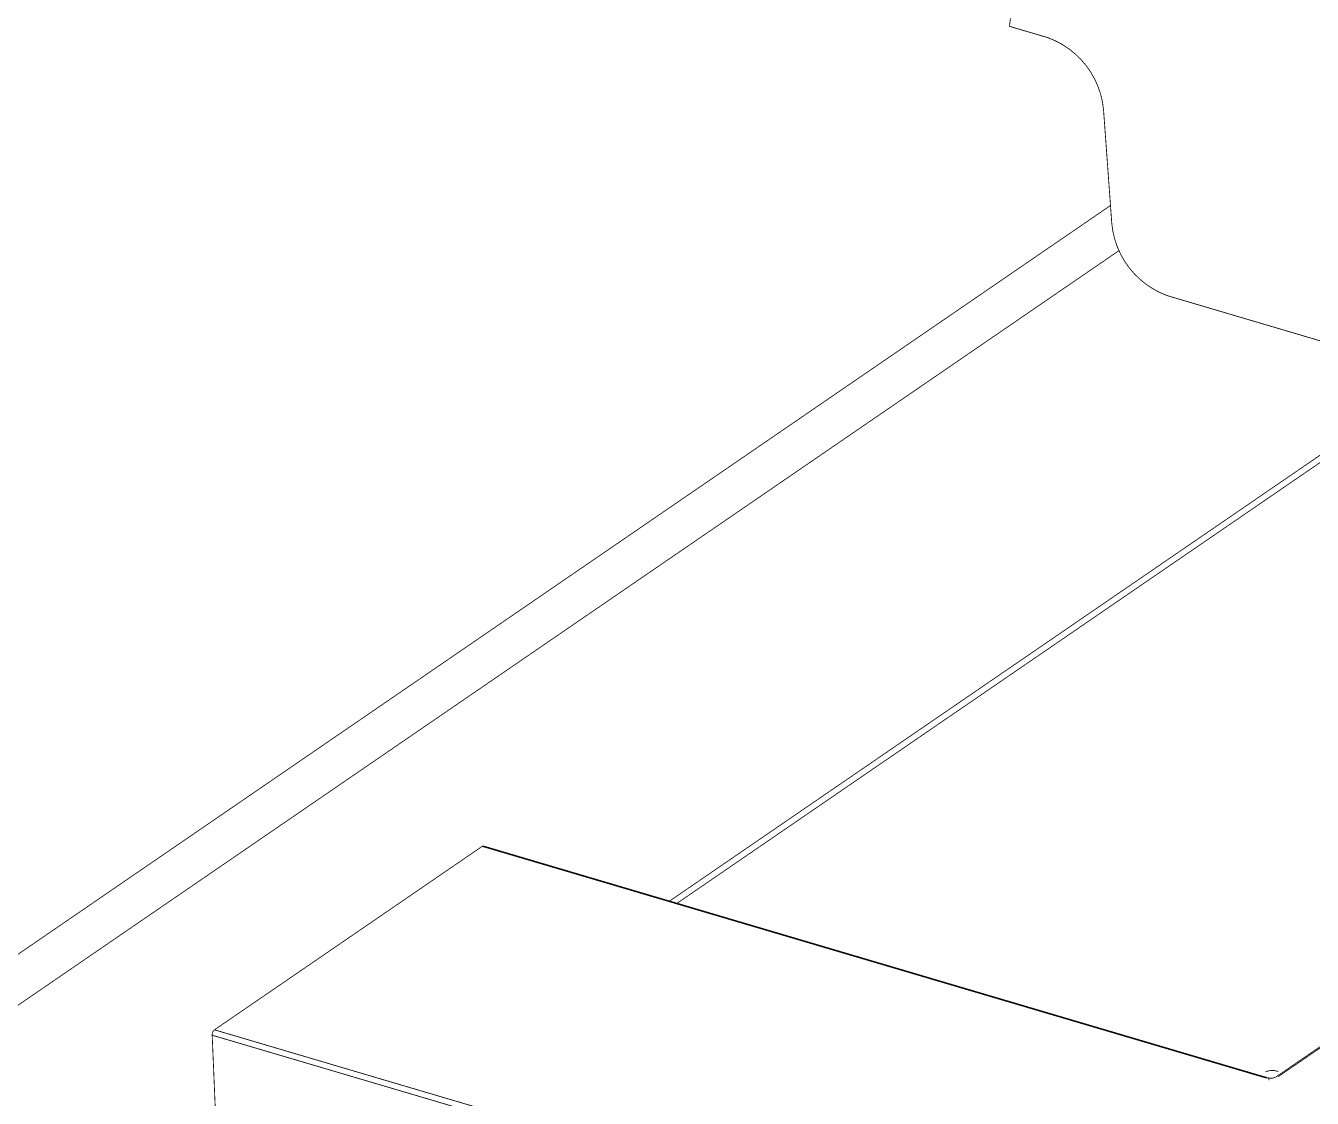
# Model space of a CAD drawing. Header units: inches. Extents: x 0 to 35.2, y -0.7 to 15.9.
# Drawn here: x 31.045 to 31.829, y 10.47 to 11.124 of the extents above; entities that cross this region are included whole.
import ezdxf

# ---------------------------------------------------------------- set-up
doc = ezdxf.new("R2010")
doc.units = ezdxf.units.IN
doc.header["$MEASUREMENT"] = 0
doc.layers.add('Dimensions', color=6, linetype='Continuous')

msp = doc.modelspace()

# ---------------------------------------------------------------- linework, layer by layer
at = {"layer": 'Dimensions', "const_width": 0.0005}
for points in [[(31.64477, 11.12346), (31.7398, 12.03056)], [(31.64477, 11.12346), (31.66811, 11.11656)], [(31.70208, 11.07258), (31.70711, 11.0032)], [(30.54334, 10.21697), (31.70631, 11.01422)], [(30.59717, 10.2228), (31.71154, 10.98674)], [(31.74108, 10.95922), (32.27081, 10.80264)], [(31.43757, 10.59016), (31.88724, 10.89843)], [(31.44214, 10.58881), (31.88951, 10.8955)], [(31.80728, 10.48296), (32.27284, 10.80211)], [(31.8086, 10.4831), (32.27367, 10.80193)], [(31.16012, 10.51163), (31.32328, 10.62347)], [(31.32328, 10.62347), (31.80126, 10.48219)], [(31.32419, 10.62368), (31.80218, 10.48239)], [(31.16012, 10.51163), (31.63811, 10.37034)], [(31.15872, 10.50834), (31.16318, 10.40206)], [(31.15872, 10.50834), (31.6367, 10.36706)], [(31.80099, 10.48602), (31.80105, 10.48605)], [(31.80105, 10.48605), (31.80111, 10.48608)], [(31.80111, 10.48608), (31.80118, 10.4861)], [(31.80118, 10.4861), (31.80124, 10.48613)], [(31.80124, 10.48613), (31.80131, 10.48616)], [(31.80131, 10.48616), (31.80137, 10.48618)], [(31.80137, 10.48618), (31.80144, 10.48621)], [(31.80144, 10.48621), (31.80151, 10.48624)], [(31.80151, 10.48624), (31.80158, 10.48626)], [(31.80158, 10.48626), (31.80165, 10.48629)], [(31.80165, 10.48629), (31.80172, 10.48631)], [(31.80172, 10.48631), (31.80179, 10.48633)], [(31.80179, 10.48633), (31.80186, 10.48636)], [(31.80186, 10.48636), (31.80193, 10.48638)], [(31.80193, 10.48638), (31.80201, 10.4864)], [(31.80201, 10.4864), (31.80208, 10.48642)], [(31.80208, 10.48642), (31.80215, 10.48644)], [(31.80215, 10.48644), (31.80223, 10.48646)], [(31.80223, 10.48646), (31.8023, 10.48648)], [(31.8023, 10.48648), (31.80238, 10.4865)], [(31.80238, 10.4865), (31.80246, 10.48652)], [(31.80246, 10.48652), (31.80253, 10.48654)], [(31.80253, 10.48654), (31.80261, 10.48656)], [(31.80261, 10.48656), (31.80269, 10.48658)], [(31.80269, 10.48658), (31.80276, 10.48659)], [(31.80276, 10.48659), (31.80284, 10.48661)], [(31.80284, 10.48661), (31.80292, 10.48663)], [(31.80292, 10.48663), (31.803, 10.48664)], [(31.803, 10.48664), (31.80308, 10.48666)], [(31.80308, 10.48666), (31.80316, 10.48667)], [(31.80316, 10.48667), (31.80324, 10.48668)], [(31.80324, 10.48668), (31.80332, 10.4867)], [(31.80332, 10.4867), (31.8034, 10.48671)], [(31.8034, 10.48671), (31.80348, 10.48672)], [(31.80348, 10.48672), (31.80356, 10.48673)], [(31.80356, 10.48673), (31.80364, 10.48674)], [(31.80364, 10.48674), (31.80373, 10.48675)], [(31.80373, 10.48675), (31.80381, 10.48676)], [(31.80381, 10.48676), (31.80389, 10.48677)], [(31.80389, 10.48677), (31.80397, 10.48678)], [(31.80397, 10.48678), (31.80405, 10.48679)], [(31.80405, 10.48679), (31.80414, 10.48679)], [(31.80414, 10.48679), (31.80422, 10.4868)], [(31.80422, 10.4868), (31.8043, 10.4868)], [(31.8043, 10.4868), (31.80438, 10.48681)], [(31.80438, 10.48681), (31.80446, 10.48681)], [(31.80446, 10.48681), (31.80455, 10.48682)], [(31.80455, 10.48682), (31.80463, 10.48682)], [(31.80463, 10.48682), (31.80471, 10.48682)], [(31.80471, 10.48682), (31.80479, 10.48683)], [(31.80479, 10.48683), (31.80488, 10.48683)], [(31.80488, 10.48683), (31.80496, 10.48683)], [(31.80496, 10.48683), (31.80504, 10.48683)], [(31.80504, 10.48683), (31.80512, 10.48683)], [(31.80512, 10.48683), (31.8052, 10.48683)], [(31.8052, 10.48683), (31.80528, 10.48683)], [(31.80528, 10.48683), (31.80536, 10.48682)], [(31.80536, 10.48682), (31.80544, 10.48682)], [(31.80544, 10.48682), (31.80553, 10.48682)], [(31.80553, 10.48682), (31.80561, 10.48681)], [(31.80561, 10.48681), (31.80569, 10.48681)], [(31.80569, 10.48681), (31.80577, 10.4868)], [(31.80577, 10.4868), (31.80584, 10.4868)], [(31.80584, 10.4868), (31.80592, 10.48679)], [(31.80592, 10.48679), (31.806, 10.48678)], [(31.806, 10.48678), (31.80608, 10.48678)], [(31.80608, 10.48678), (31.80616, 10.48677)], [(31.80616, 10.48677), (31.80624, 10.48676)], [(31.80624, 10.48676), (31.80631, 10.48675)], [(31.80631, 10.48675), (31.80639, 10.48674)], [(31.80639, 10.48674), (31.80646, 10.48673)], [(31.80646, 10.48673), (31.80654, 10.48672)], [(31.80654, 10.48672), (31.80661, 10.48671)], [(31.80661, 10.48671), (31.80669, 10.48669)], [(31.80669, 10.48669), (31.80676, 10.48668)], [(31.80676, 10.48668), (31.80684, 10.48667)], [(31.80684, 10.48667), (31.80691, 10.48665)], [(31.80691, 10.48665), (31.80698, 10.48664)], [(31.80698, 10.48664), (31.80705, 10.48662)], [(31.80705, 10.48662), (31.80712, 10.48661)], [(31.80712, 10.48661), (31.80719, 10.48659)], [(31.80719, 10.48659), (31.80726, 10.48657)], [(31.80726, 10.48657), (31.80733, 10.48656)], [(31.80733, 10.48656), (31.8074, 10.48654)], [(31.8074, 10.48654), (31.80747, 10.48652)], [(31.80747, 10.48652), (31.80753, 10.4865)], [(31.80753, 10.4865), (31.8076, 10.48648)], [(31.8076, 10.48648), (31.80766, 10.48646)], [(31.80766, 10.48646), (31.80773, 10.48644)], [(31.80773, 10.48644), (31.80779, 10.48642)], [(31.80779, 10.48642), (31.80785, 10.4864)], [(31.80785, 10.4864), (31.80791, 10.48638)], [(31.80791, 10.48638), (31.80797, 10.48635)], [(31.80797, 10.48635), (31.80803, 10.48633)], [(31.80803, 10.48633), (31.80809, 10.48631)], [(31.80809, 10.48631), (31.80815, 10.48628)], [(31.80815, 10.48628), (31.80821, 10.48626)], [(31.80821, 10.48626), (31.80826, 10.48623)], [(31.80826, 10.48623), (31.80832, 10.48621)], [(31.80832, 10.48621), (31.80837, 10.48618)]]:
    msp.add_lwpolyline(points, dxfattribs=at)
at = {"layer": 'Dimensions', "const_width": 0.00025}
for points in [[(31.64465, 11.12346, 1), (31.6449, 11.12346, 1)], [(31.64465, 11.12346, 1), (31.6449, 11.12346, 1)], [(31.66798, 11.11656, 1), (31.66823, 11.11656, 1)], [(31.66798, 11.11656, 1), (31.66823, 11.11656, 1)], [(31.70196, 11.07258, 1), (31.70221, 11.07258, 1)], [(31.70196, 11.07258, 1), (31.70221, 11.07258, 1)], [(31.70619, 11.01422, 1), (31.70644, 11.01422, 1)], [(31.70699, 11.0032, 1), (31.70724, 11.0032, 1)], [(31.70699, 11.0032, 1), (31.70724, 11.0032, 1)], [(31.71142, 10.98674, 1), (31.71167, 10.98674, 1)], [(31.74096, 10.95922, 1), (31.74121, 10.95922, 1)], [(31.74096, 10.95922, 1), (31.74121, 10.95922, 1)], [(31.32315, 10.62347, 1), (31.3234, 10.62347, 1)], [(31.32315, 10.62347, 1), (31.3234, 10.62347, 1)], [(31.32315, 10.62347, 1), (31.3234, 10.62347, 1)], [(31.32406, 10.62368, 1), (31.32431, 10.62368, 1)], [(31.32406, 10.62368, 1), (31.32431, 10.62368, 1)], [(31.43745, 10.59016, 1), (31.4377, 10.59016, 1)], [(31.44202, 10.58881, 1), (31.44227, 10.58881, 1)], [(31.16, 10.51163, 1), (31.16025, 10.51163, 1)], [(31.16, 10.51163, 1), (31.16025, 10.51163, 1)], [(31.16, 10.51163, 1), (31.16025, 10.51163, 1)], [(31.15859, 10.50834, 1), (31.15884, 10.50834, 1)], [(31.15859, 10.50834, 1), (31.15884, 10.50834, 1)], [(31.15859, 10.50834, 1), (31.15884, 10.50834, 1)], [(31.80086, 10.48602, 1), (31.80111, 10.48602, 1)], [(31.80092, 10.48605, 1), (31.80117, 10.48605, 1)], [(31.80092, 10.48605, 1), (31.80117, 10.48605, 1)], [(31.80099, 10.48608, 1), (31.80124, 10.48608, 1)], [(31.80099, 10.48608, 1), (31.80124, 10.48608, 1)], [(31.80105, 10.4861, 1), (31.8013, 10.4861, 1)], [(31.80105, 10.4861, 1), (31.8013, 10.4861, 1)], [(31.80112, 10.48613, 1), (31.80137, 10.48613, 1)], [(31.80112, 10.48613, 1), (31.80137, 10.48613, 1)], [(31.80118, 10.48616, 1), (31.80143, 10.48616, 1)], [(31.80118, 10.48616, 1), (31.80143, 10.48616, 1)], [(31.80125, 10.48618, 1), (31.8015, 10.48618, 1)], [(31.80125, 10.48618, 1), (31.8015, 10.48618, 1)], [(31.80132, 10.48621, 1), (31.80157, 10.48621, 1)], [(31.80132, 10.48621, 1), (31.80157, 10.48621, 1)], [(31.80138, 10.48624, 1), (31.80163, 10.48624, 1)], [(31.80138, 10.48624, 1), (31.80163, 10.48624, 1)], [(31.80145, 10.48626, 1), (31.8017, 10.48626, 1)], [(31.80145, 10.48626, 1), (31.8017, 10.48626, 1)], [(31.80152, 10.48629, 1), (31.80177, 10.48629, 1)], [(31.80152, 10.48629, 1), (31.80177, 10.48629, 1)], [(31.80159, 10.48631, 1), (31.80184, 10.48631, 1)], [(31.80159, 10.48631, 1), (31.80184, 10.48631, 1)], [(31.80166, 10.48633, 1), (31.80191, 10.48633, 1)], [(31.80166, 10.48633, 1), (31.80191, 10.48633, 1)], [(31.80174, 10.48636, 1), (31.80199, 10.48636, 1)], [(31.80174, 10.48636, 1), (31.80199, 10.48636, 1)], [(31.80181, 10.48638, 1), (31.80206, 10.48638, 1)], [(31.80181, 10.48638, 1), (31.80206, 10.48638, 1)], [(31.80188, 10.4864, 1), (31.80213, 10.4864, 1)], [(31.80188, 10.4864, 1), (31.80213, 10.4864, 1)], [(31.80195, 10.48642, 1), (31.8022, 10.48642, 1)], [(31.80195, 10.48642, 1), (31.8022, 10.48642, 1)], [(31.80203, 10.48644, 1), (31.80228, 10.48644, 1)], [(31.80203, 10.48644, 1), (31.80228, 10.48644, 1)], [(31.8021, 10.48646, 1), (31.80235, 10.48646, 1)], [(31.8021, 10.48646, 1), (31.80235, 10.48646, 1)], [(31.80218, 10.48648, 1), (31.80243, 10.48648, 1)], [(31.80218, 10.48648, 1), (31.80243, 10.48648, 1)], [(31.80225, 10.4865, 1), (31.8025, 10.4865, 1)], [(31.80225, 10.4865, 1), (31.8025, 10.4865, 1)], [(31.80233, 10.48652, 1), (31.80258, 10.48652, 1)], [(31.80233, 10.48652, 1), (31.80258, 10.48652, 1)], [(31.80241, 10.48654, 1), (31.80266, 10.48654, 1)], [(31.80241, 10.48654, 1), (31.80266, 10.48654, 1)], [(31.80248, 10.48656, 1), (31.80273, 10.48656, 1)], [(31.80248, 10.48656, 1), (31.80273, 10.48656, 1)], [(31.80256, 10.48658, 1), (31.80281, 10.48658, 1)], [(31.80256, 10.48658, 1), (31.80281, 10.48658, 1)], [(31.80264, 10.48659, 1), (31.80289, 10.48659, 1)], [(31.80264, 10.48659, 1), (31.80289, 10.48659, 1)], [(31.80272, 10.48661, 1), (31.80297, 10.48661, 1)], [(31.80272, 10.48661, 1), (31.80297, 10.48661, 1)], [(31.8028, 10.48663, 1), (31.80305, 10.48663, 1)], [(31.8028, 10.48663, 1), (31.80305, 10.48663, 1)], [(31.80288, 10.48664, 1), (31.80313, 10.48664, 1)], [(31.80288, 10.48664, 1), (31.80313, 10.48664, 1)], [(31.80296, 10.48666, 1), (31.80321, 10.48666, 1)], [(31.80296, 10.48666, 1), (31.80321, 10.48666, 1)], [(31.80303, 10.48667, 1), (31.80328, 10.48667, 1)], [(31.80303, 10.48667, 1), (31.80328, 10.48667, 1)], [(31.80311, 10.48668, 1), (31.80336, 10.48668, 1)], [(31.80311, 10.48668, 1), (31.80336, 10.48668, 1)], [(31.8032, 10.4867, 1), (31.80345, 10.4867, 1)], [(31.8032, 10.4867, 1), (31.80345, 10.4867, 1)], [(31.80328, 10.48671, 1), (31.80353, 10.48671, 1)], [(31.80328, 10.48671, 1), (31.80353, 10.48671, 1)], [(31.80336, 10.48672, 1), (31.80361, 10.48672, 1)], [(31.80336, 10.48672, 1), (31.80361, 10.48672, 1)], [(31.80344, 10.48673, 1), (31.80369, 10.48673, 1)], [(31.80344, 10.48673, 1), (31.80369, 10.48673, 1)], [(31.80352, 10.48674, 1), (31.80377, 10.48674, 1)], [(31.80352, 10.48674, 1), (31.80377, 10.48674, 1)], [(31.8036, 10.48675, 1), (31.80385, 10.48675, 1)], [(31.8036, 10.48675, 1), (31.80385, 10.48675, 1)], [(31.80368, 10.48676, 1), (31.80393, 10.48676, 1)], [(31.80368, 10.48676, 1), (31.80393, 10.48676, 1)], [(31.80376, 10.48677, 1), (31.80401, 10.48677, 1)], [(31.80376, 10.48677, 1), (31.80401, 10.48677, 1)], [(31.80385, 10.48678, 1), (31.8041, 10.48678, 1)], [(31.80385, 10.48678, 1), (31.8041, 10.48678, 1)], [(31.80393, 10.48679, 1), (31.80418, 10.48679, 1)], [(31.80393, 10.48679, 1), (31.80418, 10.48679, 1)], [(31.80401, 10.48679, 1), (31.80426, 10.48679, 1)], [(31.80401, 10.48679, 1), (31.80426, 10.48679, 1)], [(31.80409, 10.4868, 1), (31.80434, 10.4868, 1)], [(31.80409, 10.4868, 1), (31.80434, 10.4868, 1)], [(31.80417, 10.4868, 1), (31.80442, 10.4868, 1)], [(31.80417, 10.4868, 1), (31.80442, 10.4868, 1)], [(31.80426, 10.48681, 1), (31.80451, 10.48681, 1)], [(31.80426, 10.48681, 1), (31.80451, 10.48681, 1)], [(31.80434, 10.48681, 1), (31.80459, 10.48681, 1)], [(31.80434, 10.48681, 1), (31.80459, 10.48681, 1)], [(31.80442, 10.48682, 1), (31.80467, 10.48682, 1)], [(31.80442, 10.48682, 1), (31.80467, 10.48682, 1)], [(31.8045, 10.48682, 1), (31.80475, 10.48682, 1)], [(31.8045, 10.48682, 1), (31.80475, 10.48682, 1)], [(31.80459, 10.48682, 1), (31.80484, 10.48682, 1)], [(31.80459, 10.48682, 1), (31.80484, 10.48682, 1)], [(31.80467, 10.48683, 1), (31.80492, 10.48683, 1)], [(31.80467, 10.48683, 1), (31.80492, 10.48683, 1)], [(31.80475, 10.48683, 1), (31.805, 10.48683, 1)], [(31.80475, 10.48683, 1), (31.805, 10.48683, 1)], [(31.80483, 10.48683, 1), (31.80508, 10.48683, 1)], [(31.80483, 10.48683, 1), (31.80508, 10.48683, 1)], [(31.80491, 10.48683, 1), (31.80516, 10.48683, 1)], [(31.80491, 10.48683, 1), (31.80516, 10.48683, 1)], [(31.805, 10.48683, 1), (31.80525, 10.48683, 1)], [(31.805, 10.48683, 1), (31.80525, 10.48683, 1)], [(31.80508, 10.48683, 1), (31.80533, 10.48683, 1)], [(31.80508, 10.48683, 1), (31.80533, 10.48683, 1)], [(31.80516, 10.48683, 1), (31.80541, 10.48683, 1)], [(31.80516, 10.48683, 1), (31.80541, 10.48683, 1)], [(31.80524, 10.48682, 1), (31.80549, 10.48682, 1)], [(31.80524, 10.48682, 1), (31.80549, 10.48682, 1)], [(31.80532, 10.48682, 1), (31.80557, 10.48682, 1)], [(31.80532, 10.48682, 1), (31.80557, 10.48682, 1)], [(31.8054, 10.48682, 1), (31.80565, 10.48682, 1)], [(31.8054, 10.48682, 1), (31.80565, 10.48682, 1)], [(31.80548, 10.48681, 1), (31.80573, 10.48681, 1)], [(31.80548, 10.48681, 1), (31.80573, 10.48681, 1)], [(31.80556, 10.48681, 1), (31.80581, 10.48681, 1)], [(31.80556, 10.48681, 1), (31.80581, 10.48681, 1)], [(31.80564, 10.4868, 1), (31.80589, 10.4868, 1)], [(31.80564, 10.4868, 1), (31.80589, 10.4868, 1)], [(31.80572, 10.4868, 1), (31.80597, 10.4868, 1)], [(31.80572, 10.4868, 1), (31.80597, 10.4868, 1)], [(31.8058, 10.48679, 1), (31.80605, 10.48679, 1)], [(31.8058, 10.48679, 1), (31.80605, 10.48679, 1)], [(31.80588, 10.48678, 1), (31.80613, 10.48678, 1)], [(31.80588, 10.48678, 1), (31.80613, 10.48678, 1)], [(31.80596, 10.48678, 1), (31.80621, 10.48678, 1)], [(31.80596, 10.48678, 1), (31.80621, 10.48678, 1)], [(31.80603, 10.48677, 1), (31.80628, 10.48677, 1)], [(31.80603, 10.48677, 1), (31.80628, 10.48677, 1)], [(31.80611, 10.48676, 1), (31.80636, 10.48676, 1)], [(31.80611, 10.48676, 1), (31.80636, 10.48676, 1)], [(31.80619, 10.48675, 1), (31.80644, 10.48675, 1)], [(31.80619, 10.48675, 1), (31.80644, 10.48675, 1)], [(31.80626, 10.48674, 1), (31.80651, 10.48674, 1)], [(31.80626, 10.48674, 1), (31.80651, 10.48674, 1)], [(31.80634, 10.48673, 1), (31.80659, 10.48673, 1)], [(31.80634, 10.48673, 1), (31.80659, 10.48673, 1)], [(31.80641, 10.48672, 1), (31.80666, 10.48672, 1)], [(31.80641, 10.48672, 1), (31.80666, 10.48672, 1)], [(31.80649, 10.48671, 1), (31.80674, 10.48671, 1)], [(31.80649, 10.48671, 1), (31.80674, 10.48671, 1)], [(31.80656, 10.48669, 1), (31.80681, 10.48669, 1)], [(31.80656, 10.48669, 1), (31.80681, 10.48669, 1)], [(31.80664, 10.48668, 1), (31.80689, 10.48668, 1)], [(31.80664, 10.48668, 1), (31.80689, 10.48668, 1)], [(31.80671, 10.48667, 1), (31.80696, 10.48667, 1)], [(31.80671, 10.48667, 1), (31.80696, 10.48667, 1)], [(31.80678, 10.48665, 1), (31.80703, 10.48665, 1)], [(31.80678, 10.48665, 1), (31.80703, 10.48665, 1)], [(31.80686, 10.48664, 1), (31.80711, 10.48664, 1)], [(31.80686, 10.48664, 1), (31.80711, 10.48664, 1)], [(31.80693, 10.48662, 1), (31.80718, 10.48662, 1)], [(31.80693, 10.48662, 1), (31.80718, 10.48662, 1)], [(31.807, 10.48661, 1), (31.80725, 10.48661, 1)], [(31.807, 10.48661, 1), (31.80725, 10.48661, 1)], [(31.80707, 10.48659, 1), (31.80732, 10.48659, 1)], [(31.80707, 10.48659, 1), (31.80732, 10.48659, 1)], [(31.80714, 10.48657, 1), (31.80739, 10.48657, 1)], [(31.80714, 10.48657, 1), (31.80739, 10.48657, 1)], [(31.80721, 10.48656, 1), (31.80746, 10.48656, 1)], [(31.80721, 10.48656, 1), (31.80746, 10.48656, 1)], [(31.80727, 10.48654, 1), (31.80752, 10.48654, 1)], [(31.80727, 10.48654, 1), (31.80752, 10.48654, 1)], [(31.80734, 10.48652, 1), (31.80759, 10.48652, 1)], [(31.80734, 10.48652, 1), (31.80759, 10.48652, 1)], [(31.80741, 10.4865, 1), (31.80766, 10.4865, 1)], [(31.80741, 10.4865, 1), (31.80766, 10.4865, 1)], [(31.80747, 10.48648, 1), (31.80772, 10.48648, 1)], [(31.80747, 10.48648, 1), (31.80772, 10.48648, 1)], [(31.80754, 10.48646, 1), (31.80779, 10.48646, 1)], [(31.80754, 10.48646, 1), (31.80779, 10.48646, 1)], [(31.8076, 10.48644, 1), (31.80785, 10.48644, 1)], [(31.8076, 10.48644, 1), (31.80785, 10.48644, 1)], [(31.80766, 10.48642, 1), (31.80791, 10.48642, 1)], [(31.80766, 10.48642, 1), (31.80791, 10.48642, 1)], [(31.80773, 10.4864, 1), (31.80798, 10.4864, 1)], [(31.80773, 10.4864, 1), (31.80798, 10.4864, 1)], [(31.80779, 10.48638, 1), (31.80804, 10.48638, 1)], [(31.80779, 10.48638, 1), (31.80804, 10.48638, 1)], [(31.80785, 10.48635, 1), (31.8081, 10.48635, 1)], [(31.80785, 10.48635, 1), (31.8081, 10.48635, 1)], [(31.80791, 10.48633, 1), (31.80816, 10.48633, 1)], [(31.80791, 10.48633, 1), (31.80816, 10.48633, 1)], [(31.80797, 10.48631, 1), (31.80822, 10.48631, 1)], [(31.80797, 10.48631, 1), (31.80822, 10.48631, 1)], [(31.80803, 10.48628, 1), (31.80828, 10.48628, 1)], [(31.80803, 10.48628, 1), (31.80828, 10.48628, 1)], [(31.80808, 10.48626, 1), (31.80833, 10.48626, 1)], [(31.80808, 10.48626, 1), (31.80833, 10.48626, 1)], [(31.80814, 10.48623, 1), (31.80839, 10.48623, 1)], [(31.80814, 10.48623, 1), (31.80839, 10.48623, 1)], [(31.80819, 10.48621, 1), (31.80844, 10.48621, 1)], [(31.80819, 10.48621, 1), (31.80844, 10.48621, 1)], [(31.80825, 10.48618, 1), (31.8085, 10.48618, 1)], [(31.80114, 10.48219, 1), (31.80139, 10.48219, 1)], [(31.80114, 10.48219, 1), (31.80139, 10.48219, 1)], [(31.80162, 10.4824, 1), (31.80187, 10.4824, 1)], [(31.80162, 10.4824, 1), (31.80187, 10.4824, 1)], [(31.80205, 10.48239, 1), (31.8023, 10.48239, 1)], [(31.80207, 10.48239, 1), (31.80232, 10.48239, 1)], [(31.80207, 10.48239, 1), (31.80232, 10.48239, 1)], [(31.80215, 10.48236, 1), (31.8024, 10.48236, 1)], [(31.80245, 10.48214, 1), (31.8027, 10.48214, 1)], [(31.80245, 10.48214, 1), (31.8027, 10.48214, 1)], [(31.80287, 10.48105, 1), (31.80312, 10.48105, 1)], [(31.80535, 10.48225, 1), (31.8056, 10.48225, 1)], [(31.80535, 10.48225, 1), (31.8056, 10.48225, 1)], [(31.80711, 10.48292, 1), (31.80736, 10.48292, 1)], [(31.80716, 10.48296, 1), (31.80741, 10.48296, 1)], [(31.80847, 10.4831, 1), (31.80872, 10.4831, 1)]]:
    msp.add_lwpolyline(points, format="xyb", close=True, dxfattribs=at)
at = {"layer": 'Dimensions', "const_width": 0.0005}
for points in [[(31.66811, 11.11656, -0.290623), (31.70208, 11.07258)], [(31.74108, 10.95922, -0.290623), (31.70711, 11.0032)], [(31.32328, 10.62347, -0.2361), (31.32419, 10.62368)], [(31.15872, 10.50834, -0.233674), (31.16012, 10.51163)], [(31.80126, 10.48219, -0.049678), (31.80175, 10.4824)], [(31.80174, 10.4824, -0.155532), (31.80219, 10.48239)], [(31.80219, 10.48239, -0.121618), (31.80258, 10.48214)], [(31.80547, 10.48225, -0.115696), (31.80228, 10.48236)], [(31.80258, 10.48214, -0.146657), (31.80299, 10.48105)], [(31.80723, 10.48292, -0.092759), (31.80547, 10.48225)]]:
    msp.add_lwpolyline(points, format="xyb", dxfattribs=at)

doc.saveas('drawing.dxf')
